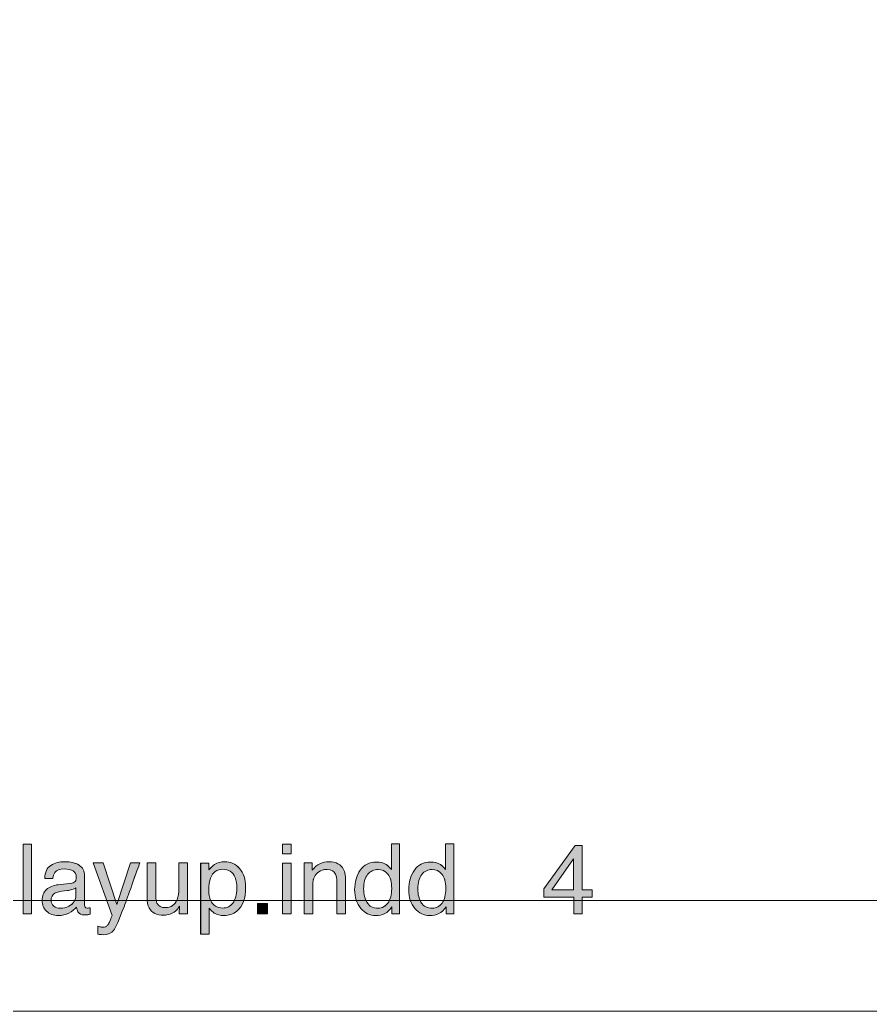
# Model space of a CAD drawing. Header units: millimetres. Extents: x -23 to 921, y -166 to 800.
# Drawn here: x 18.42 to 36.91, y 0 to 21.56 of the extents above; entities that cross this region are included whole.
import ezdxf

# ---------------------------------------------------------------- set-up
doc = ezdxf.new("R2010")
doc.units = ezdxf.units.MM
doc.header["$MEASUREMENT"] = 0
doc.layers.add('Layer 1', color=7, linetype='Continuous', lineweight=0)

# ---------------------------------------------------------------- blocks, each defined once
blk = doc.blocks.new('Block_0')
at = {"layer": 'Layer 1'}
blk.add_lwpolyline([(0, 608.817), (855.818, 608.817), (855.818, 0), (0, 0)], close=True, dxfattribs=at)
blk = doc.blocks.new('Block_1')
at = {"layer": 'Layer 1'}
blk.add_lwpolyline([(2.408, 2.408), (853.408, 2.408), (853.408, 606.408), (2.408, 606.408)], close=True, dxfattribs=at)
blk = doc.blocks.new('Block_2')
at = {"layer": 'Layer 1'}
blk.add_lwpolyline([(0, 608.817), (855.818, 608.817), (855.818, 0), (0, 0)], close=True, dxfattribs=at)
at = {"layer": 'Layer 1', "color": 7, "lineweight": 15, "true_color": 0xffffff}
for points in [[(18.489, 2.117), (18.675, 2.117), (18.675, 3.635), (18.489, 3.635)], [(23.588, 2.117), (23.804, 2.117), (23.804, 2.342), (23.588, 2.342)]]:
    blk.add_lwpolyline(points, close=True, dxfattribs=at)
for points, knots in [([(24.132, 3.424), (24.132, 3.424), (24.321, 3.424), (24.321, 3.424), (24.321, 3.424), (24.321, 3.635), (24.321, 3.635), (24.321, 3.635), (24.132, 3.635), (24.132, 3.635), (24.132, 3.635), (24.132, 3.424), (24.132, 3.424)], [0, 0, 0, 0, 1, 1, 1, 2, 2, 2, 3, 3, 3, 4, 4, 4, 4]), ([(26.176, 3.243), (26.023, 3.243), (25.906, 3.184), (25.824, 3.066), (25.742, 2.948), (25.701, 2.808), (25.701, 2.647), (25.701, 2.474), (25.746, 2.337), (25.836, 2.233), (25.926, 2.129), (26.032, 2.077), (26.155, 2.077), (26.231, 2.077), (26.299, 2.092), (26.358, 2.123), (26.417, 2.153), (26.468, 2.202), (26.511, 2.271), (26.511, 2.271), (26.511, 2.117), (26.511, 2.117), (26.511, 2.117), (26.679, 2.117), (26.679, 2.117), (26.679, 2.117), (26.679, 3.64), (26.679, 3.64), (26.679, 3.64), (26.5, 3.64), (26.5, 3.64), (26.5, 3.64), (26.5, 3.081), (26.5, 3.081), (26.458, 3.133), (26.421, 3.169), (26.388, 3.19), (26.331, 3.225), (26.26, 3.243), (26.176, 3.243)], [0, 0, 0, 0, 1, 1, 1, 2, 2, 2, 3, 3, 3, 4, 4, 4, 5, 5, 5, 6, 6, 6, 7, 7, 7, 8, 8, 8, 9, 9, 9, 10, 10, 10, 11, 11, 11, 12, 12, 12, 13, 13, 13, 13]), ([(27.353, 3.243), (27.201, 3.243), (27.083, 3.184), (27.001, 3.066), (26.919, 2.948), (26.878, 2.808), (26.878, 2.647), (26.878, 2.474), (26.923, 2.337), (27.013, 2.233), (27.103, 2.129), (27.209, 2.077), (27.332, 2.077), (27.408, 2.077), (27.476, 2.092), (27.535, 2.123), (27.594, 2.153), (27.645, 2.202), (27.689, 2.271), (27.689, 2.271), (27.689, 2.117), (27.689, 2.117), (27.689, 2.117), (27.856, 2.117), (27.856, 2.117), (27.856, 2.117), (27.856, 3.64), (27.856, 3.64), (27.856, 3.64), (27.677, 3.64), (27.677, 3.64), (27.677, 3.64), (27.677, 3.081), (27.677, 3.081), (27.635, 3.133), (27.598, 3.169), (27.565, 3.19), (27.508, 3.225), (27.437, 3.243), (27.353, 3.243)], [0, 0, 0, 0, 1, 1, 1, 2, 2, 2, 3, 3, 3, 4, 4, 4, 5, 5, 5, 6, 6, 6, 7, 7, 7, 8, 8, 8, 9, 9, 9, 10, 10, 10, 11, 11, 11, 12, 12, 12, 13, 13, 13, 13]), ([(30.651, 2.117), (30.651, 2.117), (30.651, 2.478), (30.651, 2.478), (30.651, 2.478), (30.869, 2.478), (30.869, 2.478), (30.869, 2.478), (30.869, 2.641), (30.869, 2.641), (30.869, 2.641), (30.651, 2.641), (30.651, 2.641), (30.651, 2.641), (30.651, 3.601), (30.651, 3.601), (30.651, 3.601), (30.494, 3.601), (30.494, 3.601), (30.494, 3.601), (29.816, 2.66), (29.816, 2.66), (29.816, 2.66), (29.816, 2.478), (29.816, 2.478), (29.816, 2.478), (30.465, 2.478), (30.465, 2.478), (30.465, 2.478), (30.465, 2.117), (30.465, 2.117), (30.465, 2.117), (30.651, 2.117), (30.651, 2.117)], [0, 0, 0, 0, 1, 1, 1, 2, 2, 2, 3, 3, 3, 4, 4, 4, 5, 5, 5, 6, 6, 6, 7, 7, 7, 8, 8, 8, 9, 9, 9, 10, 10, 10, 11, 11, 11, 11]), ([(19.251, 2.75), (19.147, 2.736), (19.063, 2.702), (18.999, 2.645), (18.935, 2.589), (18.902, 2.509), (18.902, 2.407), (18.902, 2.313), (18.935, 2.235), (19, 2.173), (19.065, 2.11), (19.149, 2.08), (19.252, 2.08), (19.337, 2.08), (19.415, 2.098), (19.486, 2.134), (19.558, 2.171), (19.612, 2.214), (19.65, 2.263), (19.656, 2.219), (19.667, 2.185), (19.682, 2.161), (19.711, 2.116), (19.757, 2.093), (19.821, 2.093), (19.848, 2.093), (19.868, 2.094), (19.883, 2.096), (19.898, 2.098), (19.921, 2.103), (19.95, 2.111), (19.95, 2.111), (19.95, 2.249), (19.95, 2.249), (19.938, 2.247), (19.927, 2.245), (19.916, 2.244), (19.906, 2.243), (19.897, 2.243), (19.888, 2.243), (19.863, 2.243), (19.847, 2.249), (19.838, 2.26), (19.831, 2.272), (19.826, 2.287), (19.826, 2.307), (19.826, 2.307), (19.826, 2.945), (19.826, 2.945), (19.826, 3.049), (19.786, 3.126), (19.706, 3.176), (19.625, 3.226), (19.519, 3.25), (19.389, 3.25), (19.277, 3.25), (19.178, 3.224), (19.093, 3.17), (19.008, 3.116), (18.964, 3.021), (18.96, 2.885), (18.96, 2.885), (19.134, 2.885), (19.134, 2.885), (19.141, 2.942), (19.156, 2.985), (19.178, 3.014), (19.219, 3.067), (19.288, 3.094), (19.385, 3.094), (19.469, 3.094), (19.533, 3.079), (19.578, 3.05), (19.623, 3.022), (19.646, 2.976), (19.646, 2.912), (19.646, 2.881), (19.642, 2.857), (19.633, 2.84), (19.619, 2.81), (19.59, 2.792), (19.547, 2.786), (19.547, 2.786), (19.251, 2.75), (19.251, 2.75)], [0, 0, 0, 0, 1, 1, 1, 2, 2, 2, 3, 3, 3, 4, 4, 4, 5, 5, 5, 6, 6, 6, 7, 7, 7, 8, 8, 8, 9, 9, 9, 10, 10, 10, 11, 11, 11, 12, 12, 12, 13, 13, 13, 14, 14, 14, 15, 15, 15, 16, 16, 16, 17, 17, 17, 18, 18, 18, 19, 19, 19, 20, 20, 20, 21, 21, 21, 22, 22, 22, 23, 23, 23, 24, 24, 24, 25, 25, 25, 26, 26, 26, 27, 27, 27, 28, 28, 28, 28]), ([(22.352, 1.676), (22.352, 1.676), (22.537, 1.676), (22.537, 1.676), (22.537, 1.676), (22.537, 2.241), (22.537, 2.241), (22.578, 2.19), (22.615, 2.155), (22.649, 2.134), (22.705, 2.098), (22.775, 2.079), (22.859, 2.079), (22.966, 2.079), (23.059, 2.112), (23.139, 2.178), (23.266, 2.281), (23.329, 2.453), (23.329, 2.694), (23.329, 2.873), (23.285, 3.01), (23.197, 3.106), (23.11, 3.203), (23.003, 3.25), (22.877, 3.25), (22.792, 3.25), (22.718, 3.23), (22.656, 3.189), (22.612, 3.161), (22.571, 3.122), (22.533, 3.072), (22.533, 3.072), (22.533, 3.219), (22.533, 3.219), (22.533, 3.219), (22.352, 3.219), (22.352, 3.219), (22.352, 3.219), (22.352, 1.676), (22.352, 1.676)], [0, 0, 0, 0, 1, 1, 1, 2, 2, 2, 3, 3, 3, 4, 4, 4, 5, 5, 5, 6, 6, 6, 7, 7, 7, 8, 8, 8, 9, 9, 9, 10, 10, 10, 11, 11, 11, 12, 12, 12, 13, 13, 13, 13]), ([(24.602, 2.117), (24.602, 2.117), (24.788, 2.117), (24.788, 2.117), (24.788, 2.117), (24.788, 2.697), (24.788, 2.697), (24.788, 2.769), (24.793, 2.824), (24.803, 2.863), (24.812, 2.902), (24.832, 2.94), (24.863, 2.977), (24.902, 3.022), (24.946, 3.052), (24.997, 3.067), (25.025, 3.077), (25.062, 3.081), (25.106, 3.081), (25.193, 3.081), (25.253, 3.047), (25.286, 2.977), (25.306, 2.936), (25.315, 2.882), (25.315, 2.814), (25.315, 2.814), (25.315, 2.117), (25.315, 2.117), (25.315, 2.117), (25.505, 2.117), (25.505, 2.117), (25.505, 2.117), (25.505, 2.827), (25.505, 2.827), (25.505, 2.938), (25.49, 3.024), (25.459, 3.084), (25.404, 3.194), (25.298, 3.248), (25.141, 3.248), (25.069, 3.248), (25.004, 3.234), (24.946, 3.206), (24.887, 3.178), (24.831, 3.131), (24.779, 3.066), (24.779, 3.066), (24.779, 3.224), (24.779, 3.224), (24.779, 3.224), (24.602, 3.224), (24.602, 3.224), (24.602, 3.224), (24.602, 2.117), (24.602, 2.117)], [0, 0, 0, 0, 1, 1, 1, 2, 2, 2, 3, 3, 3, 4, 4, 4, 5, 5, 5, 6, 6, 6, 7, 7, 7, 8, 8, 8, 9, 9, 9, 10, 10, 10, 11, 11, 11, 12, 12, 12, 13, 13, 13, 14, 14, 14, 15, 15, 15, 16, 16, 16, 17, 17, 17, 18, 18, 18, 18]), ([(29.987, 2.641), (29.987, 2.641), (30.462, 3.313), (30.462, 3.313), (30.462, 3.313), (30.462, 2.641), (30.462, 2.641), (30.462, 2.641), (29.987, 2.641), (29.987, 2.641)], [0, 0, 0, 0, 1, 1, 1, 2, 2, 2, 3, 3, 3, 3]), ([(20.525, 2.322), (20.525, 2.322), (20.228, 3.224), (20.228, 3.224), (20.228, 3.224), (20.017, 3.224), (20.017, 3.224), (20.017, 3.224), (20.427, 2.084), (20.427, 2.084), (20.417, 2.06), (20.401, 2.021), (20.38, 1.971), (20.359, 1.919), (20.347, 1.892), (20.343, 1.886), (20.332, 1.87), (20.318, 1.856), (20.302, 1.844), (20.286, 1.833), (20.261, 1.827), (20.226, 1.827), (20.215, 1.827), (20.203, 1.828), (20.188, 1.83), (20.174, 1.832), (20.15, 1.838), (20.118, 1.847), (20.118, 1.847), (20.118, 1.677), (20.118, 1.677), (20.139, 1.672), (20.156, 1.668), (20.17, 1.666), (20.184, 1.664), (20.204, 1.663), (20.23, 1.663), (20.338, 1.663), (20.414, 1.694), (20.458, 1.756), (20.502, 1.818), (20.578, 1.99), (20.685, 2.272), (20.73, 2.392), (20.787, 2.547), (20.855, 2.738), (20.944, 2.991), (21.003, 3.152), (21.029, 3.224), (21.029, 3.224), (20.823, 3.224), (20.823, 3.224), (20.823, 3.224), (20.525, 2.322), (20.525, 2.322)], [0, 0, 0, 0, 1, 1, 1, 2, 2, 2, 3, 3, 3, 4, 4, 4, 5, 5, 5, 6, 6, 6, 7, 7, 7, 8, 8, 8, 9, 9, 9, 10, 10, 10, 11, 11, 11, 12, 12, 12, 13, 13, 13, 14, 14, 14, 15, 15, 15, 16, 16, 16, 17, 17, 17, 18, 18, 18, 18]), ([(21.186, 3.224), (21.186, 3.224), (21.186, 2.471), (21.186, 2.471), (21.186, 2.377), (21.201, 2.301), (21.231, 2.245), (21.288, 2.139), (21.393, 2.087), (21.548, 2.087), (21.647, 2.087), (21.731, 2.116), (21.801, 2.173), (21.836, 2.202), (21.866, 2.238), (21.889, 2.28), (21.889, 2.28), (21.887, 2.117), (21.887, 2.117), (21.887, 2.117), (22.063, 2.117), (22.063, 2.117), (22.063, 2.117), (22.063, 3.224), (22.063, 3.224), (22.063, 3.224), (21.877, 3.224), (21.877, 3.224), (21.877, 3.224), (21.877, 2.68), (21.877, 2.68), (21.877, 2.572), (21.865, 2.487), (21.84, 2.425), (21.794, 2.309), (21.708, 2.251), (21.582, 2.251), (21.494, 2.251), (21.434, 2.284), (21.402, 2.35), (21.385, 2.386), (21.376, 2.432), (21.376, 2.489), (21.376, 2.489), (21.376, 3.224), (21.376, 3.224), (21.376, 3.224), (21.186, 3.224), (21.186, 3.224)], [0, 0, 0, 0, 1, 1, 1, 2, 2, 2, 3, 3, 3, 4, 4, 4, 5, 5, 5, 6, 6, 6, 7, 7, 7, 8, 8, 8, 9, 9, 9, 10, 10, 10, 11, 11, 11, 12, 12, 12, 13, 13, 13, 14, 14, 14, 15, 15, 15, 16, 16, 16, 16]), ([(22.834, 2.242), (22.705, 2.242), (22.617, 2.299), (22.569, 2.413), (22.543, 2.473), (22.53, 2.546), (22.53, 2.631), (22.53, 2.737), (22.543, 2.825), (22.569, 2.894), (22.616, 3.023), (22.705, 3.087), (22.834, 3.087), (22.963, 3.087), (23.051, 3.026), (23.099, 2.904), (23.125, 2.841), (23.138, 2.765), (23.138, 2.677), (23.138, 2.532), (23.109, 2.423), (23.051, 2.351), (22.994, 2.278), (22.921, 2.242), (22.834, 2.242)], [0, 0, 0, 0, 1, 1, 1, 2, 2, 2, 3, 3, 3, 4, 4, 4, 5, 5, 5, 6, 6, 6, 7, 7, 7, 8, 8, 8, 8]), ([(24.132, 2.117), (24.132, 2.117), (24.321, 2.117), (24.321, 2.117), (24.321, 2.117), (24.321, 3.218), (24.321, 3.218), (24.321, 3.218), (24.132, 3.218), (24.132, 3.218), (24.132, 3.218), (24.132, 2.117), (24.132, 2.117)], [0, 0, 0, 0, 1, 1, 1, 2, 2, 2, 3, 3, 3, 4, 4, 4, 4]), ([(25.897, 2.657), (25.897, 2.797), (25.926, 2.902), (25.984, 2.973), (26.042, 3.045), (26.118, 3.081), (26.211, 3.081), (26.295, 3.081), (26.365, 3.047), (26.422, 2.98), (26.479, 2.913), (26.507, 2.81), (26.507, 2.67), (26.507, 2.531), (26.48, 2.425), (26.425, 2.351), (26.369, 2.277), (26.299, 2.24), (26.213, 2.24), (26.103, 2.24), (26.022, 2.28), (25.973, 2.359), (25.923, 2.44), (25.897, 2.539), (25.897, 2.657)], [0, 0, 0, 0, 1, 1, 1, 2, 2, 2, 3, 3, 3, 4, 4, 4, 5, 5, 5, 6, 6, 6, 7, 7, 7, 8, 8, 8, 8]), ([(27.075, 2.657), (27.075, 2.797), (27.104, 2.902), (27.161, 2.973), (27.22, 3.045), (27.295, 3.081), (27.388, 3.081), (27.472, 3.081), (27.542, 3.047), (27.599, 2.98), (27.656, 2.913), (27.685, 2.81), (27.685, 2.67), (27.685, 2.531), (27.657, 2.425), (27.602, 2.351), (27.546, 2.277), (27.476, 2.24), (27.39, 2.24), (27.28, 2.24), (27.2, 2.28), (27.15, 2.359), (27.1, 2.44), (27.075, 2.539), (27.075, 2.657)], [0, 0, 0, 0, 1, 1, 1, 2, 2, 2, 3, 3, 3, 4, 4, 4, 5, 5, 5, 6, 6, 6, 7, 7, 7, 8, 8, 8, 8]), ([(19.097, 2.411), (19.097, 2.481), (19.126, 2.533), (19.183, 2.565), (19.217, 2.585), (19.268, 2.599), (19.335, 2.608), (19.335, 2.608), (19.448, 2.623), (19.448, 2.623), (19.482, 2.626), (19.517, 2.633), (19.553, 2.643), (19.589, 2.653), (19.618, 2.665), (19.64, 2.679), (19.64, 2.679), (19.64, 2.53), (19.64, 2.53), (19.64, 2.415), (19.589, 2.333), (19.486, 2.283), (19.424, 2.253), (19.361, 2.238), (19.295, 2.238), (19.241, 2.238), (19.195, 2.253), (19.156, 2.284), (19.117, 2.315), (19.097, 2.357), (19.097, 2.411)], [0, 0, 0, 0, 1, 1, 1, 2, 2, 2, 3, 3, 3, 4, 4, 4, 5, 5, 5, 6, 6, 6, 7, 7, 7, 8, 8, 8, 9, 9, 9, 10, 10, 10, 10])]:
    blk.add_open_spline(points, degree=3, knots=knots, dxfattribs=at)
blk = doc.blocks.new('Block_4')
at = {"layer": 'Layer 1', "true_color": 0x000000, "transparency": 33554687}
h = blk.add_hatch(color=18, dxfattribs=at)
h.dxf.hatch_style = 2
edge = h.paths.add_edge_path()
edge.add_spline(control_points=[(18.489, 3.635), (18.489, 3.635), (18.675, 3.635), (18.675, 3.635), (18.675, 3.635), (18.675, 2.117), (18.675, 2.117), (18.675, 2.117), (18.489, 2.117), (18.489, 2.117), (18.489, 2.117), (18.489, 3.635), (18.489, 3.635)], knot_values=[0, 0, 0, 0, 1, 1, 1, 2, 2, 2, 3, 3, 3, 4, 4, 4, 4], degree=3, periodic=0)
h = blk.add_hatch(color=18, dxfattribs=at)
h.dxf.hatch_style = 2
edge = h.paths.add_edge_path()
edge.add_spline(control_points=[(24.132, 3.218), (24.132, 3.218), (24.321, 3.218), (24.321, 3.218), (24.321, 3.218), (24.321, 2.117), (24.321, 2.117), (24.321, 2.117), (24.132, 2.117), (24.132, 2.117), (24.132, 2.117), (24.132, 3.218), (24.132, 3.218)], knot_values=[0, 0, 0, 0, 1, 1, 1, 2, 2, 2, 3, 3, 3, 4, 4, 4, 4], degree=3, periodic=0)
edge = h.paths.add_edge_path()
edge.add_spline(control_points=[(24.132, 3.635), (24.132, 3.635), (24.321, 3.635), (24.321, 3.635), (24.321, 3.635), (24.321, 3.424), (24.321, 3.424), (24.321, 3.424), (24.132, 3.424), (24.132, 3.424), (24.132, 3.424), (24.132, 3.635), (24.132, 3.635)], knot_values=[0, 0, 0, 0, 1, 1, 1, 2, 2, 2, 3, 3, 3, 4, 4, 4, 4], degree=3, periodic=0)
h = blk.add_hatch(color=18, dxfattribs=at)
h.dxf.hatch_style = 2
edge = h.paths.add_edge_path()
edge.add_spline(control_points=[(25.973, 2.36), (26.023, 2.28), (26.103, 2.24), (26.213, 2.24), (26.299, 2.24), (26.369, 2.277), (26.424, 2.351), (26.48, 2.425), (26.507, 2.531), (26.507, 2.67), (26.507, 2.809), (26.479, 2.913), (26.422, 2.98), (26.365, 3.048), (26.295, 3.081), (26.211, 3.081), (26.118, 3.081), (26.042, 3.045), (25.984, 2.973), (25.926, 2.902), (25.897, 2.796), (25.897, 2.657), (25.897, 2.539), (25.922, 2.439), (25.973, 2.36)], knot_values=[0, 0, 0, 0, 1, 1, 1, 2, 2, 2, 3, 3, 3, 4, 4, 4, 5, 5, 5, 6, 6, 6, 7, 7, 7, 8, 8, 8, 8], degree=3, periodic=0)
edge = h.paths.add_edge_path()
edge.add_spline(control_points=[(26.388, 3.189), (26.421, 3.169), (26.458, 3.133), (26.5, 3.081), (26.5, 3.081), (26.5, 3.64), (26.5, 3.64), (26.5, 3.64), (26.679, 3.64), (26.679, 3.64), (26.679, 3.64), (26.679, 2.117), (26.679, 2.117), (26.679, 2.117), (26.511, 2.117), (26.511, 2.117), (26.511, 2.117), (26.511, 2.271), (26.511, 2.271), (26.468, 2.202), (26.417, 2.153), (26.358, 2.123), (26.299, 2.093), (26.231, 2.077), (26.155, 2.077), (26.032, 2.077), (25.926, 2.129), (25.836, 2.233), (25.746, 2.336), (25.701, 2.475), (25.701, 2.647), (25.701, 2.808), (25.742, 2.948), (25.824, 3.066), (25.906, 3.184), (26.023, 3.243), (26.176, 3.243), (26.26, 3.243), (26.331, 3.225), (26.388, 3.189)], knot_values=[0, 0, 0, 0, 1, 1, 1, 2, 2, 2, 3, 3, 3, 4, 4, 4, 5, 5, 5, 6, 6, 6, 7, 7, 7, 8, 8, 8, 9, 9, 9, 10, 10, 10, 11, 11, 11, 12, 12, 12, 13, 13, 13, 13], degree=3, periodic=0)
h = blk.add_hatch(color=18, dxfattribs=at)
h.dxf.hatch_style = 2
edge = h.paths.add_edge_path()
edge.add_spline(control_points=[(27.15, 2.36), (27.2, 2.28), (27.28, 2.24), (27.39, 2.24), (27.476, 2.24), (27.546, 2.277), (27.602, 2.351), (27.657, 2.425), (27.684, 2.531), (27.684, 2.67), (27.684, 2.809), (27.656, 2.913), (27.599, 2.98), (27.542, 3.048), (27.472, 3.081), (27.388, 3.081), (27.295, 3.081), (27.22, 3.045), (27.161, 2.973), (27.104, 2.902), (27.075, 2.796), (27.075, 2.657), (27.075, 2.539), (27.1, 2.439), (27.15, 2.36)], knot_values=[0, 0, 0, 0, 1, 1, 1, 2, 2, 2, 3, 3, 3, 4, 4, 4, 5, 5, 5, 6, 6, 6, 7, 7, 7, 8, 8, 8, 8], degree=3, periodic=0)
edge = h.paths.add_edge_path()
edge.add_spline(control_points=[(27.565, 3.189), (27.598, 3.169), (27.635, 3.133), (27.677, 3.081), (27.677, 3.081), (27.677, 3.64), (27.677, 3.64), (27.677, 3.64), (27.856, 3.64), (27.856, 3.64), (27.856, 3.64), (27.856, 2.117), (27.856, 2.117), (27.856, 2.117), (27.689, 2.117), (27.689, 2.117), (27.689, 2.117), (27.689, 2.271), (27.689, 2.271), (27.645, 2.202), (27.594, 2.153), (27.535, 2.123), (27.476, 2.093), (27.408, 2.077), (27.332, 2.077), (27.21, 2.077), (27.103, 2.129), (27.013, 2.233), (26.923, 2.336), (26.878, 2.475), (26.878, 2.647), (26.878, 2.808), (26.919, 2.948), (27.001, 3.066), (27.083, 3.184), (27.201, 3.243), (27.353, 3.243), (27.437, 3.243), (27.508, 3.225), (27.565, 3.189)], knot_values=[0, 0, 0, 0, 1, 1, 1, 2, 2, 2, 3, 3, 3, 4, 4, 4, 5, 5, 5, 6, 6, 6, 7, 7, 7, 8, 8, 8, 9, 9, 9, 10, 10, 10, 11, 11, 11, 12, 12, 12, 13, 13, 13, 13], degree=3, periodic=0)
h = blk.add_hatch(color=18, dxfattribs=at)
h.dxf.hatch_style = 2
edge = h.paths.add_edge_path()
edge.add_spline(control_points=[(30.462, 2.641), (30.462, 2.641), (30.462, 3.313), (30.462, 3.313), (30.462, 3.313), (29.987, 2.641), (29.987, 2.641), (29.987, 2.641), (30.462, 2.641), (30.462, 2.641)], knot_values=[0, 0, 0, 0, 1, 1, 1, 2, 2, 2, 3, 3, 3, 3], degree=3, periodic=0)
edge = h.paths.add_edge_path()
edge.add_spline(control_points=[(30.465, 2.117), (30.465, 2.117), (30.465, 2.478), (30.465, 2.478), (30.465, 2.478), (29.816, 2.478), (29.816, 2.478), (29.816, 2.478), (29.816, 2.66), (29.816, 2.66), (29.816, 2.66), (30.494, 3.601), (30.494, 3.601), (30.494, 3.601), (30.651, 3.601), (30.651, 3.601), (30.651, 3.601), (30.651, 2.641), (30.651, 2.641), (30.651, 2.641), (30.869, 2.641), (30.869, 2.641), (30.869, 2.641), (30.869, 2.478), (30.869, 2.478), (30.869, 2.478), (30.651, 2.478), (30.651, 2.478), (30.651, 2.478), (30.651, 2.117), (30.651, 2.117), (30.651, 2.117), (30.465, 2.117), (30.465, 2.117)], knot_values=[0, 0, 0, 0, 1, 1, 1, 2, 2, 2, 3, 3, 3, 4, 4, 4, 5, 5, 5, 6, 6, 6, 7, 7, 7, 8, 8, 8, 9, 9, 9, 10, 10, 10, 11, 11, 11, 11], degree=3, periodic=0)
h = blk.add_hatch(color=18, dxfattribs=at)
h.dxf.hatch_style = 2
edge = h.paths.add_edge_path()
edge.add_spline(control_points=[(19.156, 2.284), (19.195, 2.253), (19.242, 2.238), (19.295, 2.238), (19.361, 2.238), (19.424, 2.253), (19.485, 2.283), (19.589, 2.333), (19.64, 2.415), (19.64, 2.53), (19.64, 2.53), (19.64, 2.679), (19.64, 2.679), (19.618, 2.665), (19.589, 2.653), (19.553, 2.643), (19.517, 2.633), (19.482, 2.626), (19.448, 2.622), (19.448, 2.622), (19.335, 2.608), (19.335, 2.608), (19.268, 2.599), (19.217, 2.585), (19.183, 2.566), (19.126, 2.533), (19.097, 2.482), (19.097, 2.411), (19.097, 2.357), (19.116, 2.315), (19.156, 2.284)], knot_values=[0, 0, 0, 0, 1, 1, 1, 2, 2, 2, 3, 3, 3, 4, 4, 4, 5, 5, 5, 6, 6, 6, 7, 7, 7, 8, 8, 8, 9, 9, 9, 10, 10, 10, 10], degree=3, periodic=0)
edge = h.paths.add_edge_path()
edge.add_spline(control_points=[(19.547, 2.786), (19.59, 2.792), (19.619, 2.81), (19.633, 2.84), (19.642, 2.857), (19.646, 2.881), (19.646, 2.912), (19.646, 2.976), (19.623, 3.022), (19.578, 3.05), (19.533, 3.079), (19.469, 3.093), (19.385, 3.093), (19.288, 3.093), (19.219, 3.067), (19.178, 3.014), (19.156, 2.985), (19.141, 2.942), (19.134, 2.885), (19.134, 2.885), (18.96, 2.885), (18.96, 2.885), (18.964, 3.021), (19.008, 3.116), (19.093, 3.17), (19.178, 3.224), (19.277, 3.25), (19.389, 3.25), (19.519, 3.25), (19.624, 3.226), (19.706, 3.176), (19.786, 3.126), (19.827, 3.049), (19.827, 2.945), (19.827, 2.945), (19.827, 2.307), (19.827, 2.307), (19.827, 2.288), (19.83, 2.272), (19.838, 2.26), (19.846, 2.249), (19.863, 2.243), (19.889, 2.243), (19.897, 2.243), (19.906, 2.243), (19.916, 2.244), (19.927, 2.246), (19.938, 2.247), (19.95, 2.249), (19.95, 2.249), (19.95, 2.111), (19.95, 2.111), (19.921, 2.103), (19.899, 2.098), (19.883, 2.096), (19.868, 2.094), (19.848, 2.093), (19.821, 2.093), (19.757, 2.093), (19.711, 2.116), (19.682, 2.161), (19.667, 2.185), (19.656, 2.219), (19.65, 2.263), (19.612, 2.214), (19.557, 2.171), (19.486, 2.134), (19.416, 2.098), (19.337, 2.079), (19.252, 2.079), (19.149, 2.079), (19.065, 2.11), (19, 2.173), (18.935, 2.235), (18.903, 2.313), (18.903, 2.407), (18.903, 2.509), (18.935, 2.589), (18.999, 2.645), (19.063, 2.702), (19.147, 2.736), (19.251, 2.75), (19.251, 2.75), (19.547, 2.786), (19.547, 2.786)], knot_values=[0, 0, 0, 0, 1, 1, 1, 2, 2, 2, 3, 3, 3, 4, 4, 4, 5, 5, 5, 6, 6, 6, 7, 7, 7, 8, 8, 8, 9, 9, 9, 10, 10, 10, 11, 11, 11, 12, 12, 12, 13, 13, 13, 14, 14, 14, 15, 15, 15, 16, 16, 16, 17, 17, 17, 18, 18, 18, 19, 19, 19, 20, 20, 20, 21, 21, 21, 22, 22, 22, 23, 23, 23, 24, 24, 24, 25, 25, 25, 26, 26, 26, 27, 27, 27, 28, 28, 28, 28], degree=3, periodic=0)
h = blk.add_hatch(color=18, dxfattribs=at)
h.dxf.hatch_style = 2
edge = h.paths.add_edge_path()
edge.add_spline(control_points=[(23.051, 2.351), (23.109, 2.423), (23.138, 2.532), (23.138, 2.677), (23.138, 2.765), (23.125, 2.841), (23.1, 2.904), (23.051, 3.026), (22.963, 3.087), (22.834, 3.087), (22.705, 3.087), (22.616, 3.023), (22.569, 2.894), (22.543, 2.825), (22.53, 2.737), (22.53, 2.631), (22.53, 2.546), (22.543, 2.473), (22.569, 2.413), (22.617, 2.299), (22.705, 2.242), (22.834, 2.242), (22.921, 2.242), (22.994, 2.278), (23.051, 2.351)], knot_values=[0, 0, 0, 0, 1, 1, 1, 2, 2, 2, 3, 3, 3, 4, 4, 4, 5, 5, 5, 6, 6, 6, 7, 7, 7, 8, 8, 8, 8], degree=3, periodic=0)
edge = h.paths.add_edge_path()
edge.add_spline(control_points=[(22.351, 3.218), (22.351, 3.218), (22.533, 3.218), (22.533, 3.218), (22.533, 3.218), (22.533, 3.072), (22.533, 3.072), (22.571, 3.122), (22.611, 3.161), (22.656, 3.188), (22.719, 3.23), (22.792, 3.25), (22.877, 3.25), (23.003, 3.25), (23.11, 3.203), (23.198, 3.106), (23.285, 3.01), (23.329, 2.873), (23.329, 2.694), (23.329, 2.453), (23.266, 2.281), (23.139, 2.178), (23.059, 2.112), (22.966, 2.079), (22.859, 2.079), (22.775, 2.079), (22.705, 2.098), (22.649, 2.134), (22.615, 2.155), (22.578, 2.19), (22.537, 2.241), (22.537, 2.241), (22.537, 1.675), (22.537, 1.675), (22.537, 1.675), (22.351, 1.675), (22.351, 1.675), (22.351, 1.675), (22.351, 3.218), (22.351, 3.218)], knot_values=[0, 0, 0, 0, 1, 1, 1, 2, 2, 2, 3, 3, 3, 4, 4, 4, 5, 5, 5, 6, 6, 6, 7, 7, 7, 8, 8, 8, 9, 9, 9, 10, 10, 10, 11, 11, 11, 12, 12, 12, 13, 13, 13, 13], degree=3, periodic=0)
h = blk.add_hatch(color=18, dxfattribs=at)
h.dxf.hatch_style = 2
edge = h.paths.add_edge_path()
edge.add_spline(control_points=[(24.602, 3.224), (24.602, 3.224), (24.779, 3.224), (24.779, 3.224), (24.779, 3.224), (24.779, 3.066), (24.779, 3.066), (24.832, 3.131), (24.887, 3.178), (24.946, 3.206), (25.004, 3.234), (25.069, 3.248), (25.141, 3.248), (25.298, 3.248), (25.404, 3.194), (25.459, 3.084), (25.49, 3.024), (25.505, 2.938), (25.505, 2.827), (25.505, 2.827), (25.505, 2.117), (25.505, 2.117), (25.505, 2.117), (25.316, 2.117), (25.316, 2.117), (25.316, 2.117), (25.316, 2.814), (25.316, 2.814), (25.316, 2.882), (25.306, 2.936), (25.286, 2.978), (25.253, 3.046), (25.193, 3.081), (25.106, 3.081), (25.062, 3.081), (25.026, 3.076), (24.997, 3.068), (24.946, 3.052), (24.901, 3.022), (24.863, 2.977), (24.832, 2.94), (24.812, 2.902), (24.802, 2.864), (24.793, 2.824), (24.788, 2.769), (24.788, 2.696), (24.788, 2.696), (24.788, 2.117), (24.788, 2.117), (24.788, 2.117), (24.602, 2.117), (24.602, 2.117), (24.602, 2.117), (24.602, 3.224), (24.602, 3.224)], knot_values=[0, 0, 0, 0, 1, 1, 1, 2, 2, 2, 3, 3, 3, 4, 4, 4, 5, 5, 5, 6, 6, 6, 7, 7, 7, 8, 8, 8, 9, 9, 9, 10, 10, 10, 11, 11, 11, 12, 12, 12, 13, 13, 13, 14, 14, 14, 15, 15, 15, 16, 16, 16, 17, 17, 17, 18, 18, 18, 18], degree=3, periodic=0)
h = blk.add_hatch(color=18, dxfattribs=at)
h.dxf.hatch_style = 2
edge = h.paths.add_edge_path()
edge.add_spline(control_points=[(20.823, 3.224), (20.823, 3.224), (21.029, 3.224), (21.029, 3.224), (21.003, 3.153), (20.945, 2.991), (20.854, 2.737), (20.787, 2.547), (20.73, 2.392), (20.685, 2.272), (20.578, 1.99), (20.502, 1.818), (20.458, 1.756), (20.414, 1.694), (20.338, 1.663), (20.23, 1.663), (20.204, 1.663), (20.184, 1.664), (20.17, 1.666), (20.156, 1.668), (20.139, 1.672), (20.118, 1.677), (20.118, 1.677), (20.118, 1.847), (20.118, 1.847), (20.15, 1.838), (20.174, 1.832), (20.188, 1.83), (20.203, 1.828), (20.215, 1.827), (20.226, 1.827), (20.261, 1.827), (20.286, 1.833), (20.302, 1.844), (20.318, 1.856), (20.332, 1.87), (20.343, 1.886), (20.346, 1.892), (20.359, 1.92), (20.38, 1.971), (20.401, 2.022), (20.417, 2.059), (20.426, 2.084), (20.426, 2.084), (20.017, 3.224), (20.017, 3.224), (20.017, 3.224), (20.228, 3.224), (20.228, 3.224), (20.228, 3.224), (20.525, 2.322), (20.525, 2.322), (20.525, 2.322), (20.823, 3.224), (20.823, 3.224)], knot_values=[0, 0, 0, 0, 1, 1, 1, 2, 2, 2, 3, 3, 3, 4, 4, 4, 5, 5, 5, 6, 6, 6, 7, 7, 7, 8, 8, 8, 9, 9, 9, 10, 10, 10, 11, 11, 11, 12, 12, 12, 13, 13, 13, 14, 14, 14, 15, 15, 15, 16, 16, 16, 17, 17, 17, 18, 18, 18, 18], degree=3, periodic=0)
h = blk.add_hatch(color=18, dxfattribs=at)
h.dxf.hatch_style = 2
edge = h.paths.add_edge_path()
edge.add_spline(control_points=[(21.376, 3.224), (21.376, 3.224), (21.376, 2.489), (21.376, 2.489), (21.376, 2.432), (21.385, 2.386), (21.402, 2.35), (21.434, 2.284), (21.494, 2.251), (21.582, 2.251), (21.708, 2.251), (21.794, 2.309), (21.84, 2.425), (21.865, 2.487), (21.877, 2.572), (21.877, 2.68), (21.877, 2.68), (21.877, 3.224), (21.877, 3.224), (21.877, 3.224), (22.063, 3.224), (22.063, 3.224), (22.063, 3.224), (22.063, 2.117), (22.063, 2.117), (22.063, 2.117), (21.887, 2.117), (21.887, 2.117), (21.887, 2.117), (21.889, 2.28), (21.889, 2.28), (21.866, 2.238), (21.836, 2.202), (21.801, 2.174), (21.731, 2.116), (21.647, 2.087), (21.548, 2.087), (21.393, 2.087), (21.287, 2.139), (21.231, 2.245), (21.201, 2.301), (21.186, 2.377), (21.186, 2.471), (21.186, 2.471), (21.186, 3.224), (21.186, 3.224), (21.186, 3.224), (21.376, 3.224), (21.376, 3.224)], knot_values=[0, 0, 0, 0, 1, 1, 1, 2, 2, 2, 3, 3, 3, 4, 4, 4, 5, 5, 5, 6, 6, 6, 7, 7, 7, 8, 8, 8, 9, 9, 9, 10, 10, 10, 11, 11, 11, 12, 12, 12, 13, 13, 13, 14, 14, 14, 15, 15, 15, 16, 16, 16, 16], degree=3, periodic=0)
h = blk.add_hatch(color=18, dxfattribs=at)
h.dxf.hatch_style = 2
edge = h.paths.add_edge_path()
edge.add_spline(control_points=[(23.589, 2.342), (23.589, 2.342), (23.805, 2.342), (23.805, 2.342), (23.805, 2.342), (23.805, 2.117), (23.805, 2.117), (23.805, 2.117), (23.589, 2.117), (23.589, 2.117), (23.589, 2.117), (23.589, 2.342), (23.589, 2.342)], knot_values=[0, 0, 0, 0, 1, 1, 1, 2, 2, 2, 3, 3, 3, 4, 4, 4, 4], degree=3, periodic=0)
at = {"layer": 'Layer 1'}
for points, knots in [([(18.489, 3.635), (18.489, 3.635), (18.675, 3.635), (18.675, 3.635), (18.675, 3.635), (18.675, 2.117), (18.675, 2.117), (18.675, 2.117), (18.489, 2.117), (18.489, 2.117), (18.489, 2.117), (18.489, 3.635), (18.489, 3.635)], [0, 0, 0, 0, 1, 1, 1, 2, 2, 2, 3, 3, 3, 4, 4, 4, 4]), ([(24.132, 3.635), (24.132, 3.635), (24.321, 3.635), (24.321, 3.635), (24.321, 3.635), (24.321, 3.424), (24.321, 3.424), (24.321, 3.424), (24.132, 3.424), (24.132, 3.424), (24.132, 3.424), (24.132, 3.635), (24.132, 3.635)], [0, 0, 0, 0, 1, 1, 1, 2, 2, 2, 3, 3, 3, 4, 4, 4, 4]), ([(26.388, 3.189), (26.421, 3.169), (26.458, 3.133), (26.5, 3.081), (26.5, 3.081), (26.5, 3.64), (26.5, 3.64), (26.5, 3.64), (26.679, 3.64), (26.679, 3.64), (26.679, 3.64), (26.679, 2.117), (26.679, 2.117), (26.679, 2.117), (26.511, 2.117), (26.511, 2.117), (26.511, 2.117), (26.511, 2.271), (26.511, 2.271), (26.468, 2.202), (26.417, 2.153), (26.358, 2.123), (26.299, 2.093), (26.231, 2.077), (26.155, 2.077), (26.032, 2.077), (25.926, 2.129), (25.836, 2.233), (25.746, 2.336), (25.701, 2.475), (25.701, 2.647), (25.701, 2.808), (25.742, 2.948), (25.824, 3.066), (25.906, 3.184), (26.023, 3.243), (26.176, 3.243), (26.26, 3.243), (26.331, 3.225), (26.388, 3.189)], [0, 0, 0, 0, 1, 1, 1, 2, 2, 2, 3, 3, 3, 4, 4, 4, 5, 5, 5, 6, 6, 6, 7, 7, 7, 8, 8, 8, 9, 9, 9, 10, 10, 10, 11, 11, 11, 12, 12, 12, 13, 13, 13, 13]), ([(27.565, 3.189), (27.598, 3.169), (27.635, 3.133), (27.677, 3.081), (27.677, 3.081), (27.677, 3.64), (27.677, 3.64), (27.677, 3.64), (27.856, 3.64), (27.856, 3.64), (27.856, 3.64), (27.856, 2.117), (27.856, 2.117), (27.856, 2.117), (27.689, 2.117), (27.689, 2.117), (27.689, 2.117), (27.689, 2.271), (27.689, 2.271), (27.645, 2.202), (27.594, 2.153), (27.535, 2.123), (27.476, 2.093), (27.408, 2.077), (27.332, 2.077), (27.21, 2.077), (27.103, 2.129), (27.013, 2.233), (26.923, 2.336), (26.878, 2.475), (26.878, 2.647), (26.878, 2.808), (26.919, 2.948), (27.001, 3.066), (27.083, 3.184), (27.201, 3.243), (27.353, 3.243), (27.437, 3.243), (27.508, 3.225), (27.565, 3.189)], [0, 0, 0, 0, 1, 1, 1, 2, 2, 2, 3, 3, 3, 4, 4, 4, 5, 5, 5, 6, 6, 6, 7, 7, 7, 8, 8, 8, 9, 9, 9, 10, 10, 10, 11, 11, 11, 12, 12, 12, 13, 13, 13, 13]), ([(30.465, 2.117), (30.465, 2.117), (30.465, 2.478), (30.465, 2.478), (30.465, 2.478), (29.816, 2.478), (29.816, 2.478), (29.816, 2.478), (29.816, 2.66), (29.816, 2.66), (29.816, 2.66), (30.494, 3.601), (30.494, 3.601), (30.494, 3.601), (30.651, 3.601), (30.651, 3.601), (30.651, 3.601), (30.651, 2.641), (30.651, 2.641), (30.651, 2.641), (30.869, 2.641), (30.869, 2.641), (30.869, 2.641), (30.869, 2.478), (30.869, 2.478), (30.869, 2.478), (30.651, 2.478), (30.651, 2.478), (30.651, 2.478), (30.651, 2.117), (30.651, 2.117), (30.651, 2.117), (30.465, 2.117), (30.465, 2.117)], [0, 0, 0, 0, 1, 1, 1, 2, 2, 2, 3, 3, 3, 4, 4, 4, 5, 5, 5, 6, 6, 6, 7, 7, 7, 8, 8, 8, 9, 9, 9, 10, 10, 10, 11, 11, 11, 11]), ([(19.547, 2.786), (19.59, 2.792), (19.619, 2.81), (19.633, 2.84), (19.642, 2.857), (19.646, 2.881), (19.646, 2.912), (19.646, 2.976), (19.623, 3.022), (19.578, 3.05), (19.533, 3.079), (19.469, 3.093), (19.385, 3.093), (19.288, 3.093), (19.219, 3.067), (19.178, 3.014), (19.156, 2.985), (19.141, 2.942), (19.134, 2.885), (19.134, 2.885), (18.96, 2.885), (18.96, 2.885), (18.964, 3.021), (19.008, 3.116), (19.093, 3.17), (19.178, 3.224), (19.277, 3.25), (19.389, 3.25), (19.519, 3.25), (19.624, 3.226), (19.706, 3.176), (19.786, 3.126), (19.827, 3.049), (19.827, 2.945), (19.827, 2.945), (19.827, 2.307), (19.827, 2.307), (19.827, 2.288), (19.83, 2.272), (19.838, 2.26), (19.846, 2.249), (19.863, 2.243), (19.889, 2.243), (19.897, 2.243), (19.906, 2.243), (19.916, 2.244), (19.927, 2.246), (19.938, 2.247), (19.95, 2.249), (19.95, 2.249), (19.95, 2.111), (19.95, 2.111), (19.921, 2.103), (19.899, 2.098), (19.883, 2.096), (19.868, 2.094), (19.848, 2.093), (19.821, 2.093), (19.757, 2.093), (19.711, 2.116), (19.682, 2.161), (19.667, 2.185), (19.656, 2.219), (19.65, 2.263), (19.612, 2.214), (19.557, 2.171), (19.486, 2.134), (19.416, 2.098), (19.337, 2.079), (19.252, 2.079), (19.149, 2.079), (19.065, 2.11), (19, 2.173), (18.935, 2.235), (18.903, 2.313), (18.903, 2.407), (18.903, 2.509), (18.935, 2.589), (18.999, 2.645), (19.063, 2.702), (19.147, 2.736), (19.251, 2.75), (19.251, 2.75), (19.547, 2.786), (19.547, 2.786)], [0, 0, 0, 0, 1, 1, 1, 2, 2, 2, 3, 3, 3, 4, 4, 4, 5, 5, 5, 6, 6, 6, 7, 7, 7, 8, 8, 8, 9, 9, 9, 10, 10, 10, 11, 11, 11, 12, 12, 12, 13, 13, 13, 14, 14, 14, 15, 15, 15, 16, 16, 16, 17, 17, 17, 18, 18, 18, 19, 19, 19, 20, 20, 20, 21, 21, 21, 22, 22, 22, 23, 23, 23, 24, 24, 24, 25, 25, 25, 26, 26, 26, 27, 27, 27, 28, 28, 28, 28]), ([(22.351, 3.218), (22.351, 3.218), (22.533, 3.218), (22.533, 3.218), (22.533, 3.218), (22.533, 3.072), (22.533, 3.072), (22.571, 3.122), (22.611, 3.161), (22.656, 3.188), (22.719, 3.23), (22.792, 3.25), (22.877, 3.25), (23.003, 3.25), (23.11, 3.203), (23.198, 3.106), (23.285, 3.01), (23.329, 2.873), (23.329, 2.694), (23.329, 2.453), (23.266, 2.281), (23.139, 2.178), (23.059, 2.112), (22.966, 2.079), (22.859, 2.079), (22.775, 2.079), (22.705, 2.098), (22.649, 2.134), (22.615, 2.155), (22.578, 2.19), (22.537, 2.241), (22.537, 2.241), (22.537, 1.675), (22.537, 1.675), (22.537, 1.675), (22.351, 1.675), (22.351, 1.675), (22.351, 1.675), (22.351, 3.218), (22.351, 3.218)], [0, 0, 0, 0, 1, 1, 1, 2, 2, 2, 3, 3, 3, 4, 4, 4, 5, 5, 5, 6, 6, 6, 7, 7, 7, 8, 8, 8, 9, 9, 9, 10, 10, 10, 11, 11, 11, 12, 12, 12, 13, 13, 13, 13]), ([(24.602, 3.224), (24.602, 3.224), (24.779, 3.224), (24.779, 3.224), (24.779, 3.224), (24.779, 3.066), (24.779, 3.066), (24.832, 3.131), (24.887, 3.178), (24.946, 3.206), (25.004, 3.234), (25.069, 3.248), (25.141, 3.248), (25.298, 3.248), (25.404, 3.194), (25.459, 3.084), (25.49, 3.024), (25.505, 2.938), (25.505, 2.827), (25.505, 2.827), (25.505, 2.117), (25.505, 2.117), (25.505, 2.117), (25.316, 2.117), (25.316, 2.117), (25.316, 2.117), (25.316, 2.814), (25.316, 2.814), (25.316, 2.882), (25.306, 2.936), (25.286, 2.978), (25.253, 3.046), (25.193, 3.081), (25.106, 3.081), (25.062, 3.081), (25.026, 3.076), (24.997, 3.068), (24.946, 3.052), (24.901, 3.022), (24.863, 2.977), (24.832, 2.94), (24.812, 2.902), (24.802, 2.864), (24.793, 2.824), (24.788, 2.769), (24.788, 2.696), (24.788, 2.696), (24.788, 2.117), (24.788, 2.117), (24.788, 2.117), (24.602, 2.117), (24.602, 2.117), (24.602, 2.117), (24.602, 3.224), (24.602, 3.224)], [0, 0, 0, 0, 1, 1, 1, 2, 2, 2, 3, 3, 3, 4, 4, 4, 5, 5, 5, 6, 6, 6, 7, 7, 7, 8, 8, 8, 9, 9, 9, 10, 10, 10, 11, 11, 11, 12, 12, 12, 13, 13, 13, 14, 14, 14, 15, 15, 15, 16, 16, 16, 17, 17, 17, 18, 18, 18, 18]), ([(30.462, 2.641), (30.462, 2.641), (30.462, 3.313), (30.462, 3.313), (30.462, 3.313), (29.987, 2.641), (29.987, 2.641), (29.987, 2.641), (30.462, 2.641), (30.462, 2.641)], [0, 0, 0, 0, 1, 1, 1, 2, 2, 2, 3, 3, 3, 3]), ([(20.823, 3.224), (20.823, 3.224), (21.029, 3.224), (21.029, 3.224), (21.003, 3.153), (20.945, 2.991), (20.854, 2.737), (20.787, 2.547), (20.73, 2.392), (20.685, 2.272), (20.578, 1.99), (20.502, 1.818), (20.458, 1.756), (20.414, 1.694), (20.338, 1.663), (20.23, 1.663), (20.204, 1.663), (20.184, 1.664), (20.17, 1.666), (20.156, 1.668), (20.139, 1.672), (20.118, 1.677), (20.118, 1.677), (20.118, 1.847), (20.118, 1.847), (20.15, 1.838), (20.174, 1.832), (20.188, 1.83), (20.203, 1.828), (20.215, 1.827), (20.226, 1.827), (20.261, 1.827), (20.286, 1.833), (20.302, 1.844), (20.318, 1.856), (20.332, 1.87), (20.343, 1.886), (20.346, 1.892), (20.359, 1.92), (20.38, 1.971), (20.401, 2.022), (20.417, 2.059), (20.426, 2.084), (20.426, 2.084), (20.017, 3.224), (20.017, 3.224), (20.017, 3.224), (20.228, 3.224), (20.228, 3.224), (20.228, 3.224), (20.525, 2.322), (20.525, 2.322), (20.525, 2.322), (20.823, 3.224), (20.823, 3.224)], [0, 0, 0, 0, 1, 1, 1, 2, 2, 2, 3, 3, 3, 4, 4, 4, 5, 5, 5, 6, 6, 6, 7, 7, 7, 8, 8, 8, 9, 9, 9, 10, 10, 10, 11, 11, 11, 12, 12, 12, 13, 13, 13, 14, 14, 14, 15, 15, 15, 16, 16, 16, 17, 17, 17, 18, 18, 18, 18]), ([(21.376, 3.224), (21.376, 3.224), (21.376, 2.489), (21.376, 2.489), (21.376, 2.432), (21.385, 2.386), (21.402, 2.35), (21.434, 2.284), (21.494, 2.251), (21.582, 2.251), (21.708, 2.251), (21.794, 2.309), (21.84, 2.425), (21.865, 2.487), (21.877, 2.572), (21.877, 2.68), (21.877, 2.68), (21.877, 3.224), (21.877, 3.224), (21.877, 3.224), (22.063, 3.224), (22.063, 3.224), (22.063, 3.224), (22.063, 2.117), (22.063, 2.117), (22.063, 2.117), (21.887, 2.117), (21.887, 2.117), (21.887, 2.117), (21.889, 2.28), (21.889, 2.28), (21.866, 2.238), (21.836, 2.202), (21.801, 2.174), (21.731, 2.116), (21.647, 2.087), (21.548, 2.087), (21.393, 2.087), (21.287, 2.139), (21.231, 2.245), (21.201, 2.301), (21.186, 2.377), (21.186, 2.471), (21.186, 2.471), (21.186, 3.224), (21.186, 3.224), (21.186, 3.224), (21.376, 3.224), (21.376, 3.224)], [0, 0, 0, 0, 1, 1, 1, 2, 2, 2, 3, 3, 3, 4, 4, 4, 5, 5, 5, 6, 6, 6, 7, 7, 7, 8, 8, 8, 9, 9, 9, 10, 10, 10, 11, 11, 11, 12, 12, 12, 13, 13, 13, 14, 14, 14, 15, 15, 15, 16, 16, 16, 16]), ([(23.051, 2.351), (23.109, 2.423), (23.138, 2.532), (23.138, 2.677), (23.138, 2.765), (23.125, 2.841), (23.1, 2.904), (23.051, 3.026), (22.963, 3.087), (22.834, 3.087), (22.705, 3.087), (22.616, 3.023), (22.569, 2.894), (22.543, 2.825), (22.53, 2.737), (22.53, 2.631), (22.53, 2.546), (22.543, 2.473), (22.569, 2.413), (22.617, 2.299), (22.705, 2.242), (22.834, 2.242), (22.921, 2.242), (22.994, 2.278), (23.051, 2.351)], [0, 0, 0, 0, 1, 1, 1, 2, 2, 2, 3, 3, 3, 4, 4, 4, 5, 5, 5, 6, 6, 6, 7, 7, 7, 8, 8, 8, 8]), ([(24.132, 3.218), (24.132, 3.218), (24.321, 3.218), (24.321, 3.218), (24.321, 3.218), (24.321, 2.117), (24.321, 2.117), (24.321, 2.117), (24.132, 2.117), (24.132, 2.117), (24.132, 2.117), (24.132, 3.218), (24.132, 3.218)], [0, 0, 0, 0, 1, 1, 1, 2, 2, 2, 3, 3, 3, 4, 4, 4, 4]), ([(25.973, 2.36), (26.023, 2.28), (26.103, 2.24), (26.213, 2.24), (26.299, 2.24), (26.369, 2.277), (26.424, 2.351), (26.48, 2.425), (26.507, 2.531), (26.507, 2.67), (26.507, 2.809), (26.479, 2.913), (26.422, 2.98), (26.365, 3.048), (26.295, 3.081), (26.211, 3.081), (26.118, 3.081), (26.042, 3.045), (25.984, 2.973), (25.926, 2.902), (25.897, 2.796), (25.897, 2.657), (25.897, 2.539), (25.922, 2.439), (25.973, 2.36)], [0, 0, 0, 0, 1, 1, 1, 2, 2, 2, 3, 3, 3, 4, 4, 4, 5, 5, 5, 6, 6, 6, 7, 7, 7, 8, 8, 8, 8]), ([(27.15, 2.36), (27.2, 2.28), (27.28, 2.24), (27.39, 2.24), (27.476, 2.24), (27.546, 2.277), (27.602, 2.351), (27.657, 2.425), (27.684, 2.531), (27.684, 2.67), (27.684, 2.809), (27.656, 2.913), (27.599, 2.98), (27.542, 3.048), (27.472, 3.081), (27.388, 3.081), (27.295, 3.081), (27.22, 3.045), (27.161, 2.973), (27.104, 2.902), (27.075, 2.796), (27.075, 2.657), (27.075, 2.539), (27.1, 2.439), (27.15, 2.36)], [0, 0, 0, 0, 1, 1, 1, 2, 2, 2, 3, 3, 3, 4, 4, 4, 5, 5, 5, 6, 6, 6, 7, 7, 7, 8, 8, 8, 8]), ([(19.156, 2.284), (19.195, 2.253), (19.242, 2.238), (19.295, 2.238), (19.361, 2.238), (19.424, 2.253), (19.485, 2.283), (19.589, 2.333), (19.64, 2.415), (19.64, 2.53), (19.64, 2.53), (19.64, 2.679), (19.64, 2.679), (19.618, 2.665), (19.589, 2.653), (19.553, 2.643), (19.517, 2.633), (19.482, 2.626), (19.448, 2.622), (19.448, 2.622), (19.335, 2.608), (19.335, 2.608), (19.268, 2.599), (19.217, 2.585), (19.183, 2.566), (19.126, 2.533), (19.097, 2.482), (19.097, 2.411), (19.097, 2.357), (19.116, 2.315), (19.156, 2.284)], [0, 0, 0, 0, 1, 1, 1, 2, 2, 2, 3, 3, 3, 4, 4, 4, 5, 5, 5, 6, 6, 6, 7, 7, 7, 8, 8, 8, 9, 9, 9, 10, 10, 10, 10]), ([(23.589, 2.342), (23.589, 2.342), (23.805, 2.342), (23.805, 2.342), (23.805, 2.342), (23.805, 2.117), (23.805, 2.117), (23.805, 2.117), (23.589, 2.117), (23.589, 2.117), (23.589, 2.117), (23.589, 2.342), (23.589, 2.342)], [0, 0, 0, 0, 1, 1, 1, 2, 2, 2, 3, 3, 3, 4, 4, 4, 4])]:
    blk.add_open_spline(points, degree=3, knots=knots, dxfattribs=at)
blk = doc.blocks.new('Block_3')
at = {"layer": 'Layer 1'}
blk.add_blockref('Block_4', (0, 0), dxfattribs=at)
blk = doc.blocks.new('Block_5')
at = {"layer": 'Layer 1'}
blk.add_lwpolyline([(0, 608.817), (855.818, 608.817), (855.818, 0), (0, 0)], close=True, dxfattribs=at)

msp = doc.modelspace()

# ---------------------------------------------------------------- block references
at = {"layer": 'Layer 1'}
for name in ['Block_1', 'Block_0', 'Block_2', 'Block_5', 'Block_3']:
    msp.add_blockref(name, (0, 0), dxfattribs=at)

doc.saveas('drawing.dxf')
